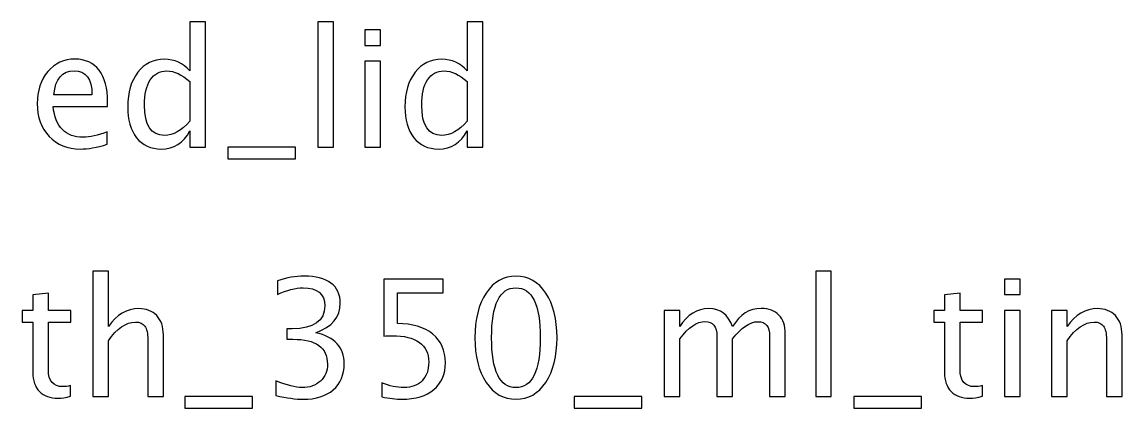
# Model space of a CAD drawing. Header units: centimetres. Extents: x -201 to 63, y -83 to 73.
# Drawn here: x 19.14 to 27.74, y 52.57 to 55.59 of the extents above; entities that cross this region are included whole.
import ezdxf

# ---------------------------------------------------------------- set-up
doc = ezdxf.new("R2010")
doc.units = ezdxf.units.CM
doc.header["$MEASUREMENT"] = 0
doc.layers.add('Layer 1', color=7, linetype='Continuous')

msp = doc.modelspace()

# ---------------------------------------------------------------- linework, layer by layer
at = {"layer": 'Layer 1'}
for points, knots in [([(20.45297, 54.61574), (20.45297, 54.61574), (20.45297, 54.74211), (20.45297, 54.74211), (20.45297, 54.74211), (20.40323, 54.6477), (20.3283, 54.6005), (20.22818, 54.6005), (20.22818, 54.6005), (20.1469, 54.6005), (20.08298, 54.62992), (20.03641, 54.68898), (20.03641, 54.68898), (19.98984, 54.74803), (19.96656, 54.82868), (19.96656, 54.93091), (19.96656, 54.93091), (19.96656, 55.04267), (19.99302, 55.13263), (20.04572, 55.20079), (20.04572, 55.20079), (20.09864, 55.26873), (20.16807, 55.30281), (20.25422, 55.30281), (20.25422, 55.30281), (20.33401, 55.30281), (20.40048, 55.27233), (20.45297, 55.21116), (20.45297, 55.21116), (20.45297, 55.21116), (20.45297, 55.59491), (20.45297, 55.59491), (20.45297, 55.59491), (20.45297, 55.59491), (20.57489, 55.59491), (20.57489, 55.59491), (20.57489, 55.59491), (20.57489, 55.59491), (20.57489, 54.61574), (20.57489, 54.61574), (20.57489, 54.61574), (20.57489, 54.61574), (20.45297, 54.61574), (20.45297, 54.61574)], [0, 0, 0, 0, 0.0833333, 0.0833333, 0.0833333, 0.0833333, 0.1666667, 0.1666667, 0.1666667, 0.1666667, 0.25, 0.25, 0.25, 0.25, 0.3333333, 0.3333333, 0.3333333, 0.3333333, 0.4166667, 0.4166667, 0.4166667, 0.4166667, 0.5, 0.5, 0.5, 0.5, 0.5833333, 0.5833333, 0.5833333, 0.5833333, 0.6666667, 0.6666667, 0.6666667, 0.6666667, 0.75, 0.75, 0.75, 0.75, 0.8333333, 0.8333333, 0.8333333, 0.8333333, 1, 1, 1, 1]), ([(21.45415, 54.61574), (21.45415, 54.61574), (21.45415, 55.59491), (21.45415, 55.59491), (21.45415, 55.59491), (21.45415, 55.59491), (21.57607, 55.59491), (21.57607, 55.59491), (21.57607, 55.59491), (21.57607, 55.59491), (21.57607, 54.61574), (21.57607, 54.61574), (21.57607, 54.61574), (21.57607, 54.61574), (21.45415, 54.61574), (21.45415, 54.61574)], [0, 0, 0, 0, 0.2, 0.2, 0.2, 0.2, 0.4, 0.4, 0.4, 0.4, 0.6, 0.6, 0.6, 0.6, 1, 1, 1, 1]), ([(22.62128, 54.61574), (22.62128, 54.61574), (22.62128, 54.74211), (22.62128, 54.74211), (22.62128, 54.74211), (22.57154, 54.6477), (22.49661, 54.6005), (22.39649, 54.6005), (22.39649, 54.6005), (22.31521, 54.6005), (22.25129, 54.62992), (22.20472, 54.68898), (22.20472, 54.68898), (22.15815, 54.74803), (22.13487, 54.82868), (22.13487, 54.93091), (22.13487, 54.93091), (22.13487, 55.04267), (22.16133, 55.13263), (22.21403, 55.20079), (22.21403, 55.20079), (22.26695, 55.26873), (22.33638, 55.30281), (22.42253, 55.30281), (22.42253, 55.30281), (22.50232, 55.30281), (22.56879, 55.27233), (22.62128, 55.21116), (22.62128, 55.21116), (22.62128, 55.21116), (22.62128, 55.59491), (22.62128, 55.59491), (22.62128, 55.59491), (22.62128, 55.59491), (22.7432, 55.59491), (22.7432, 55.59491), (22.7432, 55.59491), (22.7432, 55.59491), (22.7432, 54.61574), (22.7432, 54.61574), (22.7432, 54.61574), (22.7432, 54.61574), (22.62128, 54.61574), (22.62128, 54.61574)], [0, 0, 0, 0, 0.0833333, 0.0833333, 0.0833333, 0.0833333, 0.1666667, 0.1666667, 0.1666667, 0.1666667, 0.25, 0.25, 0.25, 0.25, 0.3333333, 0.3333333, 0.3333333, 0.3333333, 0.4166667, 0.4166667, 0.4166667, 0.4166667, 0.5, 0.5, 0.5, 0.5, 0.5833333, 0.5833333, 0.5833333, 0.5833333, 0.6666667, 0.6666667, 0.6666667, 0.6666667, 0.75, 0.75, 0.75, 0.75, 0.8333333, 0.8333333, 0.8333333, 0.8333333, 1, 1, 1, 1]), ([(21.82118, 55.41203), (21.82118, 55.41203), (21.82118, 55.53395), (21.82118, 55.53395), (21.82118, 55.53395), (21.82118, 55.53395), (21.9431, 55.53395), (21.9431, 55.53395), (21.9431, 55.53395), (21.9431, 55.53395), (21.9431, 55.41203), (21.9431, 55.41203), (21.9431, 55.41203), (21.9431, 55.41203), (21.82118, 55.41203), (21.82118, 55.41203)], [0, 0, 0, 0, 0.2, 0.2, 0.2, 0.2, 0.4, 0.4, 0.4, 0.4, 0.6, 0.6, 0.6, 0.6, 1, 1, 1, 1]), ([(19.80633, 54.63733), (19.72442, 54.61278), (19.65435, 54.6005), (19.59593, 54.6005), (19.59593, 54.6005), (19.49624, 54.6005), (19.41517, 54.63352), (19.35273, 54.69935), (19.35273, 54.69935), (19.29029, 54.76518), (19.25896, 54.85048), (19.25896, 54.95547), (19.25896, 54.95547), (19.25896, 55.05728), (19.28648, 55.14089), (19.34172, 55.20629), (19.34172, 55.20629), (19.39697, 55.27148), (19.46766, 55.30408), (19.55381, 55.30408), (19.55381, 55.30408), (19.6353, 55.30408), (19.69838, 55.27508), (19.74283, 55.21709), (19.74283, 55.21709), (19.78728, 55.15909), (19.80951, 55.07696), (19.80951, 54.97049), (19.80951, 54.97049), (19.80951, 54.97049), (19.80887, 54.93324), (19.80887, 54.93324), (19.80887, 54.93324), (19.80887, 54.93324), (19.38342, 54.93324), (19.38342, 54.93324), (19.38342, 54.93324), (19.4012, 54.77237), (19.47973, 54.69194), (19.61879, 54.69194), (19.61879, 54.69194), (19.66981, 54.69194), (19.73225, 54.70633), (19.80633, 54.73512), (19.80633, 54.73512), (19.80633, 54.73512), (19.80633, 54.63733), (19.80633, 54.63733)], [0, 0, 0, 0, 0.0769231, 0.0769231, 0.0769231, 0.0769231, 0.1538462, 0.1538462, 0.1538462, 0.1538462, 0.2307692, 0.2307692, 0.2307692, 0.2307692, 0.3076923, 0.3076923, 0.3076923, 0.3076923, 0.3846154, 0.3846154, 0.3846154, 0.3846154, 0.4615385, 0.4615385, 0.4615385, 0.4615385, 0.5384615, 0.5384615, 0.5384615, 0.5384615, 0.6153846, 0.6153846, 0.6153846, 0.6153846, 0.6923077, 0.6923077, 0.6923077, 0.6923077, 0.7692308, 0.7692308, 0.7692308, 0.7692308, 0.8461538, 0.8461538, 0.8461538, 0.8461538, 1, 1, 1, 1]), ([(21.82118, 54.61574), (21.82118, 54.61574), (21.82118, 55.28884), (21.82118, 55.28884), (21.82118, 55.28884), (21.82118, 55.28884), (21.9431, 55.28884), (21.9431, 55.28884), (21.9431, 55.28884), (21.9431, 55.28884), (21.9431, 54.61574), (21.9431, 54.61574), (21.9431, 54.61574), (21.9431, 54.61574), (21.82118, 54.61574), (21.82118, 54.61574)], [0, 0, 0, 0, 0.2, 0.2, 0.2, 0.2, 0.4, 0.4, 0.4, 0.4, 0.6, 0.6, 0.6, 0.6, 1, 1, 1, 1]), ([(19.38977, 55.02468), (19.38977, 55.02468), (19.68695, 55.02468), (19.68695, 55.02468), (19.68695, 55.02468), (19.68695, 55.14999), (19.64017, 55.21264), (19.54683, 55.21264), (19.54683, 55.21264), (19.45285, 55.21264), (19.40057, 55.14999), (19.38977, 55.02468)], [0, 0, 0, 0, 0.25, 0.25, 0.25, 0.25, 0.5, 0.5, 0.5, 0.5, 1, 1, 1, 1]), ([(20.45297, 55.12776), (20.38968, 55.18343), (20.32978, 55.21137), (20.27305, 55.21137), (20.27305, 55.21137), (20.21717, 55.21137), (20.17399, 55.18809), (20.1433, 55.14131), (20.1433, 55.14131), (20.11261, 55.09474), (20.09737, 55.0287), (20.09737, 54.94319), (20.09737, 54.94319), (20.09737, 54.78592), (20.14944, 54.70718), (20.25379, 54.70718), (20.25379, 54.70718), (20.32153, 54.70718), (20.38799, 54.74422), (20.45297, 54.81809), (20.45297, 54.81809), (20.45297, 54.81809), (20.45297, 55.12776), (20.45297, 55.12776)], [0, 0, 0, 0, 0.1428571, 0.1428571, 0.1428571, 0.1428571, 0.2857143, 0.2857143, 0.2857143, 0.2857143, 0.4285714, 0.4285714, 0.4285714, 0.4285714, 0.5714286, 0.5714286, 0.5714286, 0.5714286, 0.7142857, 0.7142857, 0.7142857, 0.7142857, 1, 1, 1, 1]), ([(22.62128, 55.12776), (22.55799, 55.18343), (22.49809, 55.21137), (22.44136, 55.21137), (22.44136, 55.21137), (22.38548, 55.21137), (22.3423, 55.18809), (22.31161, 55.14131), (22.31161, 55.14131), (22.28092, 55.09474), (22.26568, 55.0287), (22.26568, 54.94319), (22.26568, 54.94319), (22.26568, 54.78592), (22.31775, 54.70718), (22.4221, 54.70718), (22.4221, 54.70718), (22.48984, 54.70718), (22.5563, 54.74422), (22.62128, 54.81809), (22.62128, 54.81809), (22.62128, 54.81809), (22.62128, 55.12776), (22.62128, 55.12776)], [0, 0, 0, 0, 0.1428571, 0.1428571, 0.1428571, 0.1428571, 0.2857143, 0.2857143, 0.2857143, 0.2857143, 0.4285714, 0.4285714, 0.4285714, 0.4285714, 0.5714286, 0.5714286, 0.5714286, 0.5714286, 0.7142857, 0.7142857, 0.7142857, 0.7142857, 1, 1, 1, 1]), ([(20.75057, 54.5243), (20.75057, 54.5243), (20.75057, 54.61574), (20.75057, 54.61574), (20.75057, 54.61574), (20.75057, 54.61574), (21.27889, 54.61574), (21.27889, 54.61574), (21.27889, 54.61574), (21.27889, 54.61574), (21.27889, 54.5243), (21.27889, 54.5243), (21.27889, 54.5243), (21.27889, 54.5243), (20.75057, 54.5243), (20.75057, 54.5243)], [0, 0, 0, 0, 0.2, 0.2, 0.2, 0.2, 0.4, 0.4, 0.4, 0.4, 0.6, 0.6, 0.6, 0.6, 1, 1, 1, 1]), ([(19.69403, 52.66417), (19.69403, 52.66417), (19.69403, 53.64334), (19.69403, 53.64334), (19.69403, 53.64334), (19.69403, 53.64334), (19.81595, 53.64334), (19.81595, 53.64334), (19.81595, 53.64334), (19.81595, 53.64334), (19.81595, 53.21006), (19.81595, 53.21006), (19.81595, 53.21006), (19.88051, 53.30425), (19.95967, 53.35124), (20.05323, 53.35124), (20.05323, 53.35124), (20.11207, 53.35124), (20.15885, 53.33283), (20.19335, 53.29578), (20.19335, 53.29578), (20.22785, 53.25895), (20.24521, 53.20921), (20.24521, 53.14698), (20.24521, 53.14698), (20.24521, 53.14698), (20.24521, 52.66417), (20.24521, 52.66417), (20.24521, 52.66417), (20.24521, 52.66417), (20.12329, 52.66417), (20.12329, 52.66417), (20.12329, 52.66417), (20.12329, 52.66417), (20.12329, 53.10719), (20.12329, 53.10719), (20.12329, 53.10719), (20.12329, 53.15714), (20.11588, 53.1927), (20.10128, 53.21387), (20.10128, 53.21387), (20.08646, 53.23525), (20.06212, 53.24583), (20.02804, 53.24583), (20.02804, 53.24583), (19.95311, 53.24583), (19.88241, 53.19694), (19.81595, 53.09915), (19.81595, 53.09915), (19.81595, 53.09915), (19.81595, 52.66417), (19.81595, 52.66417), (19.81595, 52.66417), (19.81595, 52.66417), (19.69403, 52.66417), (19.69403, 52.66417)], [0, 0, 0, 0, 0.0666667, 0.0666667, 0.0666667, 0.0666667, 0.1333333, 0.1333333, 0.1333333, 0.1333333, 0.2, 0.2, 0.2, 0.2, 0.2666667, 0.2666667, 0.2666667, 0.2666667, 0.3333333, 0.3333333, 0.3333333, 0.3333333, 0.4, 0.4, 0.4, 0.4, 0.4666667, 0.4666667, 0.4666667, 0.4666667, 0.5333333, 0.5333333, 0.5333333, 0.5333333, 0.6, 0.6, 0.6, 0.6, 0.6666667, 0.6666667, 0.6666667, 0.6666667, 0.7333333, 0.7333333, 0.7333333, 0.7333333, 0.8, 0.8, 0.8, 0.8, 0.8666667, 0.8666667, 0.8666667, 0.8666667, 1, 1, 1, 1]), ([(21.1249, 52.67052), (21.1249, 52.67052), (21.1249, 52.78482), (21.1249, 52.78482), (21.1249, 52.78482), (21.21211, 52.75011), (21.28048, 52.73275), (21.33064, 52.73275), (21.33064, 52.73275), (21.3897, 52.73275), (21.43732, 52.74968), (21.47394, 52.78376), (21.47394, 52.78376), (21.51056, 52.81784), (21.52876, 52.86229), (21.52876, 52.9169), (21.52876, 52.9169), (21.52876, 53.04644), (21.43859, 53.11121), (21.25825, 53.11121), (21.25825, 53.11121), (21.25825, 53.11121), (21.20999, 53.11121), (21.20999, 53.11121), (21.20999, 53.11121), (21.20999, 53.11121), (21.20999, 53.19313), (21.20999, 53.19313), (21.20999, 53.19313), (21.20999, 53.19313), (21.25275, 53.19376), (21.25275, 53.19376), (21.25275, 53.19376), (21.42229, 53.19376), (21.50717, 53.25345), (21.50717, 53.37304), (21.50717, 53.37304), (21.50717, 53.46681), (21.45087, 53.5138), (21.33847, 53.5138), (21.33847, 53.5138), (21.27815, 53.5138), (21.21126, 53.49644), (21.1376, 53.46173), (21.1376, 53.46173), (21.1376, 53.46173), (21.1376, 53.56841), (21.1376, 53.56841), (21.1376, 53.56841), (21.20978, 53.59296), (21.27942, 53.60524), (21.3463, 53.60524), (21.3463, 53.60524), (21.43732, 53.60524), (21.50738, 53.58704), (21.55607, 53.55063), (21.55607, 53.55063), (21.60475, 53.51444), (21.62909, 53.46173), (21.62909, 53.39273), (21.62909, 53.39273), (21.62909, 53.28499), (21.56538, 53.20815), (21.43774, 53.16243), (21.43774, 53.16243), (21.5857, 53.12793), (21.65957, 53.04686), (21.65957, 52.91881), (21.65957, 52.91881), (21.65957, 52.83245), (21.631, 52.7645), (21.57406, 52.71518), (21.57406, 52.71518), (21.51712, 52.66586), (21.4388, 52.64131), (21.33932, 52.64131), (21.33932, 52.64131), (21.28259, 52.64131), (21.21126, 52.65105), (21.1249, 52.67052)], [0, 0, 0, 0, 0.047619, 0.047619, 0.047619, 0.047619, 0.0952381, 0.0952381, 0.0952381, 0.0952381, 0.1428571, 0.1428571, 0.1428571, 0.1428571, 0.1904762, 0.1904762, 0.1904762, 0.1904762, 0.2380952, 0.2380952, 0.2380952, 0.2380952, 0.2857143, 0.2857143, 0.2857143, 0.2857143, 0.3333333, 0.3333333, 0.3333333, 0.3333333, 0.3809524, 0.3809524, 0.3809524, 0.3809524, 0.4285714, 0.4285714, 0.4285714, 0.4285714, 0.4761905, 0.4761905, 0.4761905, 0.4761905, 0.5238095, 0.5238095, 0.5238095, 0.5238095, 0.5714286, 0.5714286, 0.5714286, 0.5714286, 0.6190476, 0.6190476, 0.6190476, 0.6190476, 0.6666667, 0.6666667, 0.6666667, 0.6666667, 0.7142857, 0.7142857, 0.7142857, 0.7142857, 0.7619048, 0.7619048, 0.7619048, 0.7619048, 0.8095238, 0.8095238, 0.8095238, 0.8095238, 0.8571429, 0.8571429, 0.8571429, 0.8571429, 0.9047619, 0.9047619, 0.9047619, 0.9047619, 1, 1, 1, 1]), ([(23.0028, 52.64131), (22.90649, 52.64131), (22.82881, 52.68555), (22.76997, 52.77381), (22.76997, 52.77381), (22.71091, 52.86208), (22.68149, 52.9785), (22.68149, 53.12328), (22.68149, 53.12328), (22.68149, 53.26806), (22.71091, 53.38447), (22.76997, 53.47274), (22.76997, 53.47274), (22.82881, 53.561), (22.90649, 53.60524), (23.0028, 53.60524), (23.0028, 53.60524), (23.09953, 53.60524), (23.17721, 53.56121), (23.23606, 53.47316), (23.23606, 53.47316), (23.29469, 53.38511), (23.32411, 53.26848), (23.32411, 53.12328), (23.32411, 53.12328), (23.32411, 52.9785), (23.29469, 52.86208), (23.23606, 52.77381), (23.23606, 52.77381), (23.17721, 52.68555), (23.09953, 52.64131), (23.0028, 52.64131)], [0, 0, 0, 0, 0.1111111, 0.1111111, 0.1111111, 0.1111111, 0.2222222, 0.2222222, 0.2222222, 0.2222222, 0.3333333, 0.3333333, 0.3333333, 0.3333333, 0.4444444, 0.4444444, 0.4444444, 0.4444444, 0.5555556, 0.5555556, 0.5555556, 0.5555556, 0.6666667, 0.6666667, 0.6666667, 0.6666667, 0.7777778, 0.7777778, 0.7777778, 0.7777778, 1, 1, 1, 1]), ([(25.34722, 52.66417), (25.34722, 52.66417), (25.34722, 53.64334), (25.34722, 53.64334), (25.34722, 53.64334), (25.34722, 53.64334), (25.46914, 53.64334), (25.46914, 53.64334), (25.46914, 53.64334), (25.46914, 53.64334), (25.46914, 52.66417), (25.46914, 52.66417), (25.46914, 52.66417), (25.46914, 52.66417), (25.34722, 52.66417), (25.34722, 52.66417)], [0, 0, 0, 0, 0.2, 0.2, 0.2, 0.2, 0.4, 0.4, 0.4, 0.4, 0.6, 0.6, 0.6, 0.6, 1, 1, 1, 1]), ([(21.95336, 52.66036), (21.95336, 52.66036), (21.95336, 52.76958), (21.95336, 52.76958), (21.95336, 52.76958), (22.01411, 52.74503), (22.07168, 52.73275), (22.12672, 52.73275), (22.12672, 52.73275), (22.18683, 52.73275), (22.23424, 52.75053), (22.26874, 52.78609), (22.26874, 52.78609), (22.30325, 52.82165), (22.32039, 52.87055), (22.32039, 52.93278), (22.32039, 52.93278), (22.32039, 52.99966), (22.29605, 53.05089), (22.24737, 53.08623), (22.24737, 53.08623), (22.19868, 53.12158), (22.1282, 53.13915), (22.03612, 53.13915), (22.03612, 53.13915), (22.01474, 53.13915), (21.9921, 53.13767), (21.9686, 53.13471), (21.9686, 53.13471), (21.9686, 53.13471), (21.9686, 53.58238), (21.9686, 53.58238), (21.9686, 53.58238), (21.9686, 53.58238), (22.43342, 53.58238), (22.43342, 53.58238), (22.43342, 53.58238), (22.43342, 53.58238), (22.43342, 53.4757), (22.43342, 53.4757), (22.43342, 53.4757), (22.43342, 53.4757), (22.07528, 53.4757), (22.07528, 53.4757), (22.07528, 53.4757), (22.07528, 53.4757), (22.07528, 53.23313), (22.07528, 53.23313), (22.07528, 53.23313), (22.19339, 53.23313), (22.28547, 53.20604), (22.35172, 53.15185), (22.35172, 53.15185), (22.41797, 53.09788), (22.4512, 53.02295), (22.4512, 52.92706), (22.4512, 52.92706), (22.4512, 52.83774), (22.42114, 52.76789), (22.36103, 52.7173), (22.36103, 52.7173), (22.30092, 52.66671), (22.21794, 52.64131), (22.11211, 52.64131), (22.11211, 52.64131), (22.06491, 52.64131), (22.01199, 52.64766), (21.95336, 52.66036)], [0, 0, 0, 0, 0.0555556, 0.0555556, 0.0555556, 0.0555556, 0.1111111, 0.1111111, 0.1111111, 0.1111111, 0.1666667, 0.1666667, 0.1666667, 0.1666667, 0.2222222, 0.2222222, 0.2222222, 0.2222222, 0.2777778, 0.2777778, 0.2777778, 0.2777778, 0.3333333, 0.3333333, 0.3333333, 0.3333333, 0.3888889, 0.3888889, 0.3888889, 0.3888889, 0.4444444, 0.4444444, 0.4444444, 0.4444444, 0.5, 0.5, 0.5, 0.5, 0.5555556, 0.5555556, 0.5555556, 0.5555556, 0.6111111, 0.6111111, 0.6111111, 0.6111111, 0.6666667, 0.6666667, 0.6666667, 0.6666667, 0.7222222, 0.7222222, 0.7222222, 0.7222222, 0.7777778, 0.7777778, 0.7777778, 0.7777778, 0.8333333, 0.8333333, 0.8333333, 0.8333333, 0.8888889, 0.8888889, 0.8888889, 0.8888889, 1, 1, 1, 1]), ([(23.00259, 52.73275), (23.1298, 52.73275), (23.1933, 52.86293), (23.1933, 53.12328), (23.1933, 53.12328), (23.1933, 53.38363), (23.1298, 53.5138), (23.00259, 53.5138), (23.00259, 53.5138), (22.8758, 53.5138), (22.8123, 53.38363), (22.8123, 53.12328), (22.8123, 53.12328), (22.8123, 52.86293), (22.8758, 52.73275), (23.00259, 52.73275)], [0, 0, 0, 0, 0.2, 0.2, 0.2, 0.2, 0.4, 0.4, 0.4, 0.4, 0.6, 0.6, 0.6, 0.6, 1, 1, 1, 1]), ([(26.82423, 53.46046), (26.82423, 53.46046), (26.82423, 53.58238), (26.82423, 53.58238), (26.82423, 53.58238), (26.82423, 53.58238), (26.94615, 53.58238), (26.94615, 53.58238), (26.94615, 53.58238), (26.94615, 53.58238), (26.94615, 53.46046), (26.94615, 53.46046), (26.94615, 53.46046), (26.94615, 53.46046), (26.82423, 53.46046), (26.82423, 53.46046)], [0, 0, 0, 0, 0.2, 0.2, 0.2, 0.2, 0.4, 0.4, 0.4, 0.4, 0.6, 0.6, 0.6, 0.6, 1, 1, 1, 1]), ([(19.52004, 52.66438), (19.48236, 52.65401), (19.44956, 52.64893), (19.42183, 52.64893), (19.42183, 52.64893), (19.3596, 52.64893), (19.31113, 52.66671), (19.27641, 52.70227), (19.27641, 52.70227), (19.24149, 52.73783), (19.22413, 52.78715), (19.22413, 52.85044), (19.22413, 52.85044), (19.22413, 52.85044), (19.22413, 53.24583), (19.22413, 53.24583), (19.22413, 53.24583), (19.22413, 53.24583), (19.13989, 53.24583), (19.13989, 53.24583), (19.13989, 53.24583), (19.13989, 53.24583), (19.13989, 53.33727), (19.13989, 53.33727), (19.13989, 53.33727), (19.13989, 53.33727), (19.22413, 53.33727), (19.22413, 53.33727), (19.22413, 53.33727), (19.22413, 53.33727), (19.22413, 53.45898), (19.22413, 53.45898), (19.22413, 53.45898), (19.22413, 53.45898), (19.34605, 53.47062), (19.34605, 53.47062), (19.34605, 53.47062), (19.34605, 53.47062), (19.34605, 53.33727), (19.34605, 53.33727), (19.34605, 53.33727), (19.34605, 53.33727), (19.52258, 53.33727), (19.52258, 53.33727), (19.52258, 53.33727), (19.52258, 53.33727), (19.52258, 53.24583), (19.52258, 53.24583), (19.52258, 53.24583), (19.52258, 53.24583), (19.34605, 53.24583), (19.34605, 53.24583), (19.34605, 53.24583), (19.34605, 53.24583), (19.34605, 52.87245), (19.34605, 52.87245), (19.34605, 52.87245), (19.34605, 52.7844), (19.38436, 52.74037), (19.46077, 52.74037), (19.46077, 52.74037), (19.47707, 52.74037), (19.49676, 52.74312), (19.52004, 52.74841), (19.52004, 52.74841), (19.52004, 52.74841), (19.52004, 52.66438), (19.52004, 52.66438)], [0, 0, 0, 0, 0.0555556, 0.0555556, 0.0555556, 0.0555556, 0.1111111, 0.1111111, 0.1111111, 0.1111111, 0.1666667, 0.1666667, 0.1666667, 0.1666667, 0.2222222, 0.2222222, 0.2222222, 0.2222222, 0.2777778, 0.2777778, 0.2777778, 0.2777778, 0.3333333, 0.3333333, 0.3333333, 0.3333333, 0.3888889, 0.3888889, 0.3888889, 0.3888889, 0.4444444, 0.4444444, 0.4444444, 0.4444444, 0.5, 0.5, 0.5, 0.5, 0.5555556, 0.5555556, 0.5555556, 0.5555556, 0.6111111, 0.6111111, 0.6111111, 0.6111111, 0.6666667, 0.6666667, 0.6666667, 0.6666667, 0.7222222, 0.7222222, 0.7222222, 0.7222222, 0.7777778, 0.7777778, 0.7777778, 0.7777778, 0.8333333, 0.8333333, 0.8333333, 0.8333333, 0.8888889, 0.8888889, 0.8888889, 0.8888889, 1, 1, 1, 1]), ([(26.65024, 52.66438), (26.61256, 52.65401), (26.57976, 52.64893), (26.55203, 52.64893), (26.55203, 52.64893), (26.4898, 52.64893), (26.44133, 52.66671), (26.40661, 52.70227), (26.40661, 52.70227), (26.37169, 52.73783), (26.35433, 52.78715), (26.35433, 52.85044), (26.35433, 52.85044), (26.35433, 52.85044), (26.35433, 53.24583), (26.35433, 53.24583), (26.35433, 53.24583), (26.35433, 53.24583), (26.27009, 53.24583), (26.27009, 53.24583), (26.27009, 53.24583), (26.27009, 53.24583), (26.27009, 53.33727), (26.27009, 53.33727), (26.27009, 53.33727), (26.27009, 53.33727), (26.35433, 53.33727), (26.35433, 53.33727), (26.35433, 53.33727), (26.35433, 53.33727), (26.35433, 53.45898), (26.35433, 53.45898), (26.35433, 53.45898), (26.35433, 53.45898), (26.47625, 53.47062), (26.47625, 53.47062), (26.47625, 53.47062), (26.47625, 53.47062), (26.47625, 53.33727), (26.47625, 53.33727), (26.47625, 53.33727), (26.47625, 53.33727), (26.65278, 53.33727), (26.65278, 53.33727), (26.65278, 53.33727), (26.65278, 53.33727), (26.65278, 53.24583), (26.65278, 53.24583), (26.65278, 53.24583), (26.65278, 53.24583), (26.47625, 53.24583), (26.47625, 53.24583), (26.47625, 53.24583), (26.47625, 53.24583), (26.47625, 52.87245), (26.47625, 52.87245), (26.47625, 52.87245), (26.47625, 52.7844), (26.51456, 52.74037), (26.59097, 52.74037), (26.59097, 52.74037), (26.60727, 52.74037), (26.62696, 52.74312), (26.65024, 52.74841), (26.65024, 52.74841), (26.65024, 52.74841), (26.65024, 52.66438), (26.65024, 52.66438)], [0, 0, 0, 0, 0.0555556, 0.0555556, 0.0555556, 0.0555556, 0.1111111, 0.1111111, 0.1111111, 0.1111111, 0.1666667, 0.1666667, 0.1666667, 0.1666667, 0.2222222, 0.2222222, 0.2222222, 0.2222222, 0.2777778, 0.2777778, 0.2777778, 0.2777778, 0.3333333, 0.3333333, 0.3333333, 0.3333333, 0.3888889, 0.3888889, 0.3888889, 0.3888889, 0.4444444, 0.4444444, 0.4444444, 0.4444444, 0.5, 0.5, 0.5, 0.5, 0.5555556, 0.5555556, 0.5555556, 0.5555556, 0.6111111, 0.6111111, 0.6111111, 0.6111111, 0.6666667, 0.6666667, 0.6666667, 0.6666667, 0.7222222, 0.7222222, 0.7222222, 0.7222222, 0.7777778, 0.7777778, 0.7777778, 0.7777778, 0.8333333, 0.8333333, 0.8333333, 0.8333333, 0.8888889, 0.8888889, 0.8888889, 0.8888889, 1, 1, 1, 1]), ([(24.16146, 52.66417), (24.16146, 52.66417), (24.16146, 53.33727), (24.16146, 53.33727), (24.16146, 53.33727), (24.16146, 53.33727), (24.28338, 53.33727), (24.28338, 53.33727), (24.28338, 53.33727), (24.28338, 53.33727), (24.28338, 53.21006), (24.28338, 53.21006), (24.28338, 53.21006), (24.34286, 53.30425), (24.41906, 53.35124), (24.5124, 53.35124), (24.5124, 53.35124), (24.60236, 53.35124), (24.66353, 53.30425), (24.69613, 53.21006), (24.69613, 53.21006), (24.75392, 53.3051), (24.82927, 53.35251), (24.92177, 53.35251), (24.92177, 53.35251), (24.98082, 53.35251), (25.02675, 53.33515), (25.05956, 53.30023), (25.05956, 53.30023), (25.09237, 53.2653), (25.10888, 53.21641), (25.10888, 53.15354), (25.10888, 53.15354), (25.10888, 53.15354), (25.10888, 52.66417), (25.10888, 52.66417), (25.10888, 52.66417), (25.10888, 52.66417), (24.98696, 52.66417), (24.98696, 52.66417), (24.98696, 52.66417), (24.98696, 52.66417), (24.98696, 53.13344), (24.98696, 53.13344), (24.98696, 53.13344), (24.98696, 53.21006), (24.95648, 53.24837), (24.89552, 53.24837), (24.89552, 53.24837), (24.83223, 53.24837), (24.76577, 53.20371), (24.69613, 53.11417), (24.69613, 53.11417), (24.69613, 53.11417), (24.69613, 52.66417), (24.69613, 52.66417), (24.69613, 52.66417), (24.69613, 52.66417), (24.57421, 52.66417), (24.57421, 52.66417), (24.57421, 52.66417), (24.57421, 52.66417), (24.57421, 53.13386), (24.57421, 53.13386), (24.57421, 53.13386), (24.57421, 53.21112), (24.54331, 53.24964), (24.48129, 53.24964), (24.48129, 53.24964), (24.41969, 53.24964), (24.35365, 53.20477), (24.28338, 53.11481), (24.28338, 53.11481), (24.28338, 53.11481), (24.28338, 52.66417), (24.28338, 52.66417), (24.28338, 52.66417), (24.28338, 52.66417), (24.16146, 52.66417), (24.16146, 52.66417)], [0, 0, 0, 0, 0.047619, 0.047619, 0.047619, 0.047619, 0.0952381, 0.0952381, 0.0952381, 0.0952381, 0.1428571, 0.1428571, 0.1428571, 0.1428571, 0.1904762, 0.1904762, 0.1904762, 0.1904762, 0.2380952, 0.2380952, 0.2380952, 0.2380952, 0.2857143, 0.2857143, 0.2857143, 0.2857143, 0.3333333, 0.3333333, 0.3333333, 0.3333333, 0.3809524, 0.3809524, 0.3809524, 0.3809524, 0.4285714, 0.4285714, 0.4285714, 0.4285714, 0.4761905, 0.4761905, 0.4761905, 0.4761905, 0.5238095, 0.5238095, 0.5238095, 0.5238095, 0.5714286, 0.5714286, 0.5714286, 0.5714286, 0.6190476, 0.6190476, 0.6190476, 0.6190476, 0.6666667, 0.6666667, 0.6666667, 0.6666667, 0.7142857, 0.7142857, 0.7142857, 0.7142857, 0.7619048, 0.7619048, 0.7619048, 0.7619048, 0.8095238, 0.8095238, 0.8095238, 0.8095238, 0.8571429, 0.8571429, 0.8571429, 0.8571429, 0.9047619, 0.9047619, 0.9047619, 0.9047619, 1, 1, 1, 1]), ([(26.82423, 52.66417), (26.82423, 52.66417), (26.82423, 53.33727), (26.82423, 53.33727), (26.82423, 53.33727), (26.82423, 53.33727), (26.94615, 53.33727), (26.94615, 53.33727), (26.94615, 53.33727), (26.94615, 53.33727), (26.94615, 52.66417), (26.94615, 52.66417), (26.94615, 52.66417), (26.94615, 52.66417), (26.82423, 52.66417), (26.82423, 52.66417)], [0, 0, 0, 0, 0.2, 0.2, 0.2, 0.2, 0.4, 0.4, 0.4, 0.4, 0.6, 0.6, 0.6, 0.6, 1, 1, 1, 1]), ([(27.19126, 52.66417), (27.19126, 52.66417), (27.19126, 53.33727), (27.19126, 53.33727), (27.19126, 53.33727), (27.19126, 53.33727), (27.31318, 53.33727), (27.31318, 53.33727), (27.31318, 53.33727), (27.31318, 53.33727), (27.31318, 53.21006), (27.31318, 53.21006), (27.31318, 53.21006), (27.37774, 53.30425), (27.4569, 53.35124), (27.55046, 53.35124), (27.55046, 53.35124), (27.6093, 53.35124), (27.65608, 53.33283), (27.69058, 53.29578), (27.69058, 53.29578), (27.72508, 53.25895), (27.74244, 53.20921), (27.74244, 53.14698), (27.74244, 53.14698), (27.74244, 53.14698), (27.74244, 52.66417), (27.74244, 52.66417), (27.74244, 52.66417), (27.74244, 52.66417), (27.62052, 52.66417), (27.62052, 52.66417), (27.62052, 52.66417), (27.62052, 52.66417), (27.62052, 53.10719), (27.62052, 53.10719), (27.62052, 53.10719), (27.62052, 53.15714), (27.61311, 53.1927), (27.59851, 53.21387), (27.59851, 53.21387), (27.58369, 53.23525), (27.55935, 53.24583), (27.52527, 53.24583), (27.52527, 53.24583), (27.45034, 53.24583), (27.37964, 53.19694), (27.31318, 53.09915), (27.31318, 53.09915), (27.31318, 53.09915), (27.31318, 52.66417), (27.31318, 52.66417), (27.31318, 52.66417), (27.31318, 52.66417), (27.19126, 52.66417), (27.19126, 52.66417)], [0, 0, 0, 0, 0.0666667, 0.0666667, 0.0666667, 0.0666667, 0.1333333, 0.1333333, 0.1333333, 0.1333333, 0.2, 0.2, 0.2, 0.2, 0.2666667, 0.2666667, 0.2666667, 0.2666667, 0.3333333, 0.3333333, 0.3333333, 0.3333333, 0.4, 0.4, 0.4, 0.4, 0.4666667, 0.4666667, 0.4666667, 0.4666667, 0.5333333, 0.5333333, 0.5333333, 0.5333333, 0.6, 0.6, 0.6, 0.6, 0.6666667, 0.6666667, 0.6666667, 0.6666667, 0.7333333, 0.7333333, 0.7333333, 0.7333333, 0.8, 0.8, 0.8, 0.8, 0.8666667, 0.8666667, 0.8666667, 0.8666667, 1, 1, 1, 1]), ([(20.4137, 52.57273), (20.4137, 52.57273), (20.4137, 52.66417), (20.4137, 52.66417), (20.4137, 52.66417), (20.4137, 52.66417), (20.94202, 52.66417), (20.94202, 52.66417), (20.94202, 52.66417), (20.94202, 52.66417), (20.94202, 52.57273), (20.94202, 52.57273), (20.94202, 52.57273), (20.94202, 52.57273), (20.4137, 52.57273), (20.4137, 52.57273)], [0, 0, 0, 0, 0.2, 0.2, 0.2, 0.2, 0.4, 0.4, 0.4, 0.4, 0.6, 0.6, 0.6, 0.6, 1, 1, 1, 1]), ([(23.45788, 52.57273), (23.45788, 52.57273), (23.45788, 52.66417), (23.45788, 52.66417), (23.45788, 52.66417), (23.45788, 52.66417), (23.9862, 52.66417), (23.9862, 52.66417), (23.9862, 52.66417), (23.9862, 52.66417), (23.9862, 52.57273), (23.9862, 52.57273), (23.9862, 52.57273), (23.9862, 52.57273), (23.45788, 52.57273), (23.45788, 52.57273)], [0, 0, 0, 0, 0.2, 0.2, 0.2, 0.2, 0.4, 0.4, 0.4, 0.4, 0.6, 0.6, 0.6, 0.6, 1, 1, 1, 1]), ([(25.64567, 52.57273), (25.64567, 52.57273), (25.64567, 52.66417), (25.64567, 52.66417), (25.64567, 52.66417), (25.64567, 52.66417), (26.17399, 52.66417), (26.17399, 52.66417), (26.17399, 52.66417), (26.17399, 52.66417), (26.17399, 52.57273), (26.17399, 52.57273), (26.17399, 52.57273), (26.17399, 52.57273), (25.64567, 52.57273), (25.64567, 52.57273)], [0, 0, 0, 0, 0.2, 0.2, 0.2, 0.2, 0.4, 0.4, 0.4, 0.4, 0.6, 0.6, 0.6, 0.6, 1, 1, 1, 1])]:
    msp.add_open_spline(points, degree=3, knots=knots, dxfattribs=at)

doc.saveas('drawing.dxf')
